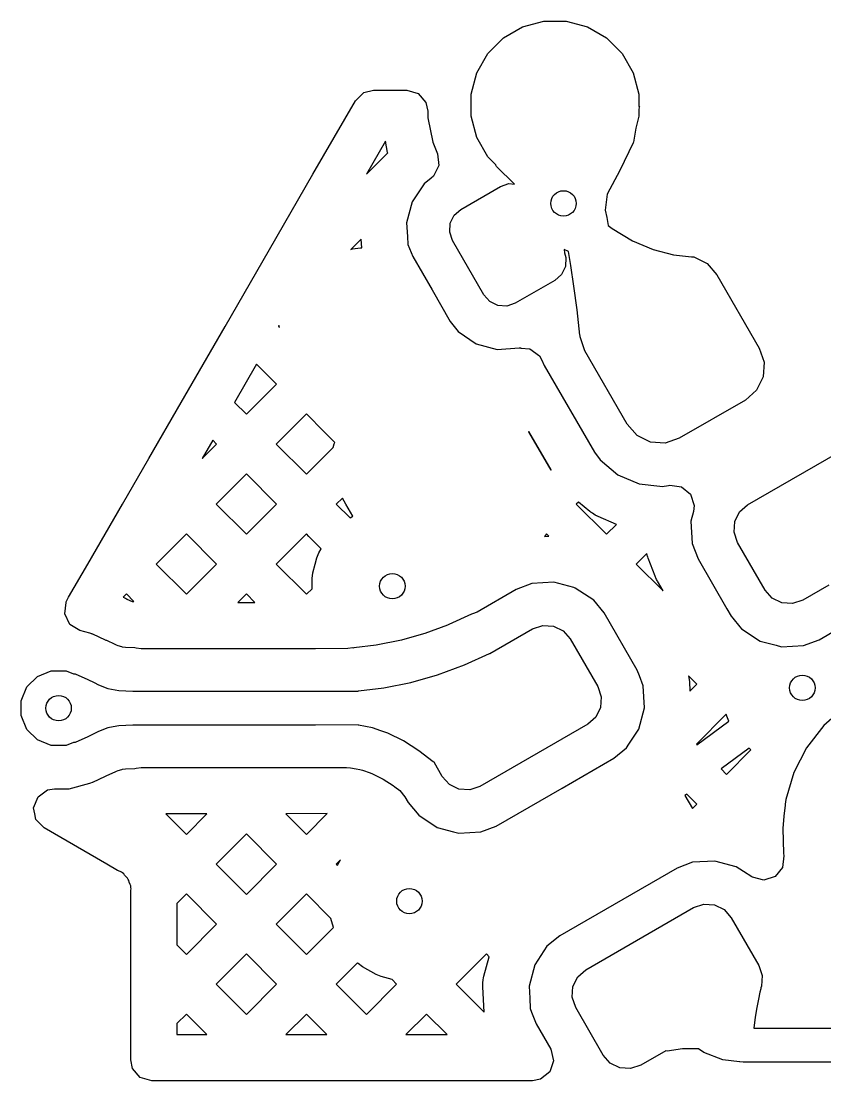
# Model space of a CAD drawing. Extents: x 121.6 to 197.9, y -113.4 to -69.2.
# Drawn here: x 134.05 to 138.79, y -104.2 to -97.94 of the extents above; entities that cross this region are included whole.
import ezdxf

# ---------------------------------------------------------------- set-up
doc = ezdxf.new("R2010")
doc.units = 0
doc.layers.add('BLACK', color=7, linetype='CONTINUOUS')

msp = doc.modelspace()

# ---------------------------------------------------------------- linework, layer by layer
at = {"layer": 'BLACK', "linetype": 'CONTINUOUS'}
for p, q in [((137.008658, -97.97806), (137.134737, -97.944278)), ((137.134737, -97.944278), (137.265263, -97.944278)), ((137.265263, -97.944278), (137.391342, -97.97806)), ((136.895619, -98.043323), (137.008658, -97.97806)), ((137.391342, -97.97806), (137.504381, -98.043323)), ((136.803323, -98.135619), (136.895619, -98.043323)), ((137.504381, -98.043323), (137.596677, -98.135619)), ((136.73806, -98.248658), (136.803323, -98.135619)), ((137.596677, -98.135619), (137.66194, -98.248658)), ((136.704278, -98.374737), (136.73806, -98.248658)), ((137.66194, -98.248658), (137.695722, -98.374737)), ((136.021838, -98.413728), (136.072405, -98.365513)), ((136.072405, -98.365513), (136.129225, -98.351729)), ((136.129225, -98.351729), (136.3255, -98.351729)), ((136.3255, -98.351729), (136.392539, -98.371414)), ((136.392539, -98.371414), (136.438294, -98.424218)), ((136.704278, -98.505263), (136.704278, -98.374737)), ((137.695722, -98.374737), (137.695722, -98.446557)), ((135.771308, -98.847658), (136.021838, -98.413728)), ((136.438294, -98.424218), (136.4495, -98.475729)), ((137.695722, -98.446557), (137.697841, -98.451696)), ((137.697675, -98.453643), (137.695722, -98.465103)), ((137.697841, -98.451696), (137.697675, -98.453643)), ((136.4495, -98.51392), (136.449499, -98.51392)), ((136.449499, -98.51392), (136.47834, -98.658907)), ((136.4495, -98.475729), (136.4495, -98.513918)), ((136.4495, -98.513918), (136.4495, -98.51392)), ((136.73806, -98.631342), (136.704278, -98.505263)), ((137.695722, -98.505263), (137.67692, -98.575433)), ((137.695722, -98.465103), (137.695722, -98.505263)), ((137.67692, -98.575433), (137.66273, -98.658703)), ((136.803323, -98.744381), (136.73806, -98.631342)), ((136.198845, -98.653142), (136.08654, -98.847658)), ((136.211896, -98.71875), (136.198845, -98.653142)), ((136.47834, -98.658907), (136.478343, -98.658917)), ((136.478343, -98.658917), (136.506529, -98.726964)), ((137.661726, -98.661838), (137.582458, -98.82548)), ((137.66273, -98.658703), (137.661726, -98.661838)), ((136.08696, -98.848077), (136.2127, -98.722336)), ((136.2127, -98.722336), (136.211896, -98.71875)), ((136.506529, -98.726964), (136.513998, -98.796433)), ((136.851699, -98.792757), (136.803323, -98.744381)), ((136.513998, -98.796433), (136.482723, -98.858912)), ((136.851372, -98.793574), (136.851699, -98.792757)), ((136.854892, -98.801808), (136.851372, -98.793574)), ((136.961045, -98.905576), (136.854892, -98.801808)), ((137.582283, -98.825826), (137.508636, -98.965825)), ((137.582458, -98.82548), (137.582283, -98.825826)), ((135.514809, -99.291928), (135.771308, -98.847658)), ((136.08654, -98.847658), (136.08696, -98.848077)), ((136.468804, -98.871742), (136.428392, -98.903645)), ((136.482723, -98.858912), (136.468804, -98.871742)), ((136.428392, -98.903645), (136.356544, -99.010375)), ((136.64476, -99.055372), (136.878586, -98.920372)), ((136.878586, -98.920372), (136.928465, -98.90344)), ((136.928465, -98.90344), (136.961045, -98.905576)), ((136.356543, -99.010376), (136.323247, -99.134643)), ((136.356544, -99.010375), (136.356543, -99.010376)), ((137.508636, -98.965825), (137.496557, -99.060229)), ((136.58186, -99.137345), (136.605157, -99.090102)), ((136.605157, -99.090102), (136.64476, -99.055372)), ((137.496557, -99.060229), (137.505274, -99.103495)), ((136.323247, -99.134643), (136.323247, -99.134649)), ((136.323247, -99.134649), (136.328776, -99.214782)), ((136.578414, -99.189907), (136.58186, -99.137345)), ((137.505274, -99.103495), (137.505246, -99.1035)), ((137.505246, -99.1035), (137.505291, -99.103585)), ((137.505291, -99.103585), (137.51447, -99.151083)), ((137.51447, -99.151083), (137.537984, -99.168853)), ((136.328776, -99.214782), (136.332103, -99.262999)), ((136.595346, -99.239785), (136.578414, -99.189907)), ((137.537984, -99.168853), (137.658303, -99.24014)), ((136.056241, -99.230934), (135.995247, -99.291928)), ((136.059835, -99.283029), (136.056241, -99.230934)), ((136.332103, -99.262999), (136.360115, -99.333351)), ((136.780346, -99.560215), (136.595346, -99.239785)), ((137.658303, -99.24014), (137.778622, -99.291786)), ((135.252635, -99.746027), (135.514809, -99.291928)), ((135.995247, -99.291928), (136.004316, -99.28885)), ((136.004316, -99.28885), (136.052286, -99.282535)), ((136.052286, -99.282535), (136.059835, -99.283029)), ((136.360115, -99.333351), (136.36012, -99.333361)), ((136.36012, -99.333361), (136.474288, -99.531107)), ((137.279264, -99.304455), (137.254089, -99.292341)), ((137.254089, -99.292341), (137.255292, -99.311696)), ((137.255292, -99.311696), (137.264932, -99.340093)), ((137.264932, -99.340093), (137.261486, -99.392655)), ((137.29359, -99.385929), (137.279264, -99.304455)), ((137.778622, -99.291786), (137.898941, -99.323793)), ((137.898941, -99.323793), (138.006047, -99.334801)), ((138.006047, -99.334801), (138.007085, -99.335362)), ((138.007085, -99.335362), (138.01926, -99.33616)), ((138.01926, -99.33616), (138.097997, -99.374989)), ((137.261486, -99.392655), (137.238189, -99.439898)), ((137.311806, -99.508052), (137.29359, -99.385929)), ((138.097997, -99.374989), (138.155881, -99.440994)), ((137.238189, -99.439898), (137.198586, -99.474628)), ((138.155881, -99.440994), (138.405881, -99.874006)), ((137.198586, -99.474628), (136.96476, -99.609628)), ((137.330022, -99.648696), (137.311806, -99.508052)), ((136.474288, -99.531107), (136.581698, -99.717146)), ((136.815076, -99.599817), (136.780346, -99.560215)), ((136.862319, -99.623114), (136.815076, -99.599817)), ((136.914881, -99.62656), (136.862319, -99.623114)), ((136.96476, -99.609628), (136.914881, -99.62656)), ((137.347207, -99.798849), (137.330022, -99.648696)), ((134.993298, -100.195211), (135.252635, -99.746027)), ((135.570648, -99.741209), (135.567866, -99.746027)), ((135.567866, -99.746027), (135.574553, -99.752714)), ((135.574553, -99.752714), (135.570648, -99.741209)), ((136.581698, -99.717146), (136.628621, -99.776583)), ((136.628621, -99.776583), (136.735348, -99.848428)), ((137.348601, -99.802333), (137.347207, -99.798849)), ((137.348239, -99.807862), (137.348601, -99.802333)), ((137.376459, -99.890994), (137.348239, -99.807862)), ((136.735348, -99.848428), (136.735347, -99.848428)), ((136.735347, -99.848428), (136.735349, -99.848429)), ((136.735349, -99.848429), (136.859621, -99.881728)), ((136.859621, -99.881728), (136.987973, -99.872871)), ((136.987973, -99.87287), (136.997581, -99.872208)), ((136.987973, -99.872871), (136.987973, -99.87287)), ((136.997581, -99.872208), (136.997792, -99.875279)), ((136.997792, -99.875279), (137.051472, -99.878582)), ((137.051472, -99.878582), (137.107819, -99.919894)), ((137.626459, -100.324006), (137.376459, -99.890994)), ((138.405881, -99.874006), (138.434101, -99.957138)), ((137.107819, -99.919894), (137.122696, -99.945023)), ((137.122696, -99.945023), (137.136774, -99.976848)), ((138.434101, -99.957138), (138.428359, -100.044741)), ((135.438974, -99.969273), (135.308529, -100.195211)), ((135.55663, -100.086928), (135.438974, -99.969273)), ((137.136774, -99.976848), (137.136778, -99.976856)), ((137.136778, -99.976856), (137.432261, -100.488644)), ((135.378438, -100.26512), (135.55663, -100.086928)), ((138.428359, -100.044741), (138.38953, -100.123478)), ((138.38953, -100.123478), (138.323526, -100.181362)), ((134.802303, -100.526024), (134.993298, -100.195211)), ((135.308529, -100.195211), (135.378438, -100.26512)), ((138.323526, -100.181362), (137.933814, -100.406362)), ((135.732699, -100.262997), (135.554507, -100.441189)), ((135.837861, -100.36816), (135.732699, -100.262997)), ((137.684343, -100.390011), (137.626459, -100.324006)), ((135.900399, -100.430698), (135.837861, -100.36816)), ((137.046408, -100.366329), (137.044577, -100.36816)), ((137.044577, -100.36816), (137.175022, -100.594098)), ((137.176854, -100.592266), (137.046408, -100.366329)), ((137.76308, -100.42884), (137.684343, -100.390011)), ((135.179638, -100.418457), (135.117534, -100.526024)), ((135.117534, -100.526024), (135.202369, -100.441189)), ((135.202369, -100.441189), (135.179638, -100.418457)), ((135.554507, -100.441189), (135.732698, -100.61938)), ((135.732698, -100.61938), (135.890082, -100.461996)), ((135.890082, -100.461996), (135.896171, -100.439273)), ((135.896171, -100.439273), (135.900399, -100.430698)), ((137.850683, -100.434582), (137.76308, -100.42884)), ((137.933814, -100.406362), (137.850683, -100.434582)), ((138.336864, -100.799568), (138.973392, -100.432068)), ((134.64675, -100.795449), (134.802303, -100.526024)), ((137.432261, -100.488644), (137.432261, -100.488645)), ((137.432261, -100.488645), (137.465849, -100.534646)), ((137.465849, -100.534646), (137.465851, -100.534648)), ((137.465851, -100.534648), (137.571285, -100.621701)), ((135.378438, -100.617258), (135.200247, -100.795449)), ((135.55663, -100.795449), (135.378438, -100.617258)), ((137.175022, -100.594098), (137.176854, -100.592266)), ((137.571285, -100.621701), (137.571286, -100.621701)), ((137.571286, -100.621701), (137.571287, -100.621702)), ((137.571287, -100.621702), (137.69698, -100.675527)), ((137.69698, -100.675527), (137.818246, -100.690026)), ((137.818246, -100.690026), (137.832746, -100.69176)), ((137.832746, -100.69176), (137.832746, -100.691759)), ((137.832746, -100.691759), (137.832747, -100.69176)), ((137.832747, -100.69176), (137.868982, -100.685666)), ((137.868982, -100.685666), (137.877451, -100.684243)), ((137.877451, -100.684243), (137.946827, -100.692538)), ((137.946827, -100.692538), (138.000705, -100.737023)), ((135.944847, -100.75937), (135.908767, -100.795449)), ((135.965677, -100.795449), (135.944847, -100.75937)), ((138.000705, -100.737023), (138.021979, -100.803575)), ((134.442217, -101.14971), (134.64675, -100.795449)), ((135.200247, -100.795449), (135.378438, -100.973641)), ((135.378438, -100.973641), (135.55663, -100.795449)), ((135.908767, -100.795449), (135.990207, -100.876889)), ((136.007074, -100.867151), (135.965677, -100.795449)), ((137.338078, -100.78318), (137.325809, -100.795449)), ((137.325809, -100.795449), (137.504001, -100.97364)), ((137.404999, -100.838434), (137.338078, -100.78318)), ((137.412026, -100.843826), (137.404999, -100.838434)), ((138.017789, -100.83862), (138.002255, -100.896588)), ((138.021979, -100.803575), (138.017789, -100.83862)), ((138.261151, -100.898239), (138.289194, -100.841373)), ((138.289194, -100.841373), (138.336864, -100.799568)), ((135.990207, -100.876889), (136.007074, -100.867151)), ((137.413481, -100.844862), (137.412026, -100.843826)), ((137.420869, -100.849735), (137.413481, -100.844862)), ((137.437539, -100.859895), (137.420869, -100.849735)), ((137.445261, -100.864231), (137.437539, -100.859895)), ((137.446848, -100.865049), (137.445261, -100.864231)), ((137.454847, -100.868817), (137.446848, -100.865049)), ((137.562658, -100.914984), (137.454847, -100.868817)), ((138.002255, -100.896588), (138.009103, -101.027233)), ((138.257004, -100.961507), (138.261151, -100.898239)), ((137.504001, -100.97364), (137.562658, -100.914984)), ((138.277385, -101.021547), (138.257004, -100.961507)), ((135.024178, -100.971518), (134.845986, -101.14971)), ((135.202369, -101.149709), (135.024178, -100.971518)), ((135.732699, -100.971519), (135.554507, -101.14971)), ((135.747603, -100.986423), (135.732699, -100.971519)), ((135.820234, -101.059054), (135.747603, -100.986423)), ((137.149884, -100.971662), (137.138557, -100.986423)), ((137.138557, -100.986423), (137.163346, -100.985124)), ((137.163346, -100.985124), (137.149884, -100.971662)), ((138.009103, -101.027233), (138.044193, -101.118647)), ((138.439885, -101.303005), (138.277385, -101.021547)), ((135.794077, -101.112811), (135.806465, -101.082905)), ((135.806465, -101.082905), (135.820234, -101.059054)), ((137.74272, -101.087059), (137.68007, -101.149709)), ((137.744303, -101.094504), (137.74272, -101.087059)), ((134.329416, -101.345087), (134.442217, -101.14971)), ((134.845986, -101.14971), (135.024177, -101.327901)), ((135.024177, -101.327901), (135.202368, -101.14971)), ((135.202368, -101.14971), (135.202369, -101.149709)), ((135.554507, -101.14971), (135.732698, -101.327901)), ((135.770225, -101.201828), (135.78419, -101.149709)), ((135.78419, -101.149709), (135.794077, -101.112811)), ((137.68007, -101.149709), (137.838178, -101.307818)), ((137.746703, -101.103951), (137.744303, -101.094504)), ((137.747261, -101.105834), (137.746703, -101.103951)), ((137.750387, -101.11504), (137.747261, -101.105834)), ((137.791248, -101.221489), (137.750387, -101.11504)), ((138.044193, -101.118647), (138.044196, -101.118652)), ((138.044196, -101.118652), (138.214785, -101.41412)), ((135.766, -101.233922), (135.770225, -101.201828)), ((135.766, -101.2946), (135.766, -101.233922)), ((137.062448, -101.263787), (136.971039, -101.298875)), ((137.062449, -101.263787), (137.062448, -101.263787)), ((137.193093, -101.256939), (137.062449, -101.263787)), ((137.193094, -101.256939), (137.193093, -101.256939)), ((137.310995, -101.288531), (137.193094, -101.256939)), ((137.793103, -101.22605), (137.791248, -101.221489)), ((137.793491, -101.226952), (137.793103, -101.22605)), ((137.795481, -101.231341), (137.793491, -101.226952)), ((137.800099, -101.241022), (137.795481, -101.231341)), ((137.802269, -101.245351), (137.800099, -101.241022)), ((137.802726, -101.24622), (137.802269, -101.245351)), ((137.805088, -101.250504), (137.802726, -101.24622)), ((137.838178, -101.307818), (137.805088, -101.250504)), ((138.816037, -101.273471), (138.661864, -101.362484)), ((134.669918, -101.325779), (134.650609, -101.345087)), ((134.714865, -101.370727), (134.669918, -101.325779)), ((135.378438, -101.325779), (135.327856, -101.376361)), ((135.428935, -101.376275), (135.378438, -101.325779)), ((135.732698, -101.327901), (135.766, -101.2946)), ((136.97103, -101.298879), (136.739826, -101.432365)), ((136.971039, -101.298875), (136.97103, -101.298879)), ((137.319463, -101.2908), (137.310995, -101.288531)), ((137.429182, -101.362052), (137.319463, -101.2908)), ((138.48169, -101.350675), (138.439885, -101.303005)), ((134.306041, -101.442335), (134.313929, -101.376361)), ((134.313929, -101.376361), (134.314336, -101.37296)), ((134.314336, -101.37296), (134.320932, -101.359782)), ((134.320932, -101.359782), (134.329416, -101.345087)), ((134.650609, -101.345087), (134.660293, -101.349443)), ((134.660293, -101.349443), (134.661248, -101.349878)), ((134.661248, -101.349878), (134.666281, -101.352193)), ((134.666281, -101.352193), (134.667155, -101.352599)), ((134.667155, -101.352599), (134.668414, -101.35319)), ((134.668414, -101.35319), (134.669225, -101.353574)), ((134.669225, -101.353574), (134.673068, -101.355412)), ((134.673068, -101.355412), (134.673762, -101.355747)), ((134.673762, -101.355747), (134.703534, -101.370214)), ((134.703534, -101.370214), (134.714865, -101.370727)), ((135.327856, -101.376361), (135.352818, -101.376353)), ((135.352818, -101.376353), (135.428935, -101.376275)), ((137.490803, -101.43815), (137.429182, -101.362052)), ((138.538556, -101.378718), (138.48169, -101.350675)), ((138.601824, -101.382865), (138.538556, -101.378718)), ((138.661864, -101.362484), (138.601824, -101.382865)), ((134.336569, -101.505183), (134.306041, -101.442335)), ((136.706659, -101.44558), (136.572869, -101.506466)), ((136.712421, -101.443614), (136.706659, -101.44558)), ((136.739826, -101.432365), (136.712303, -101.443268)), ((136.712303, -101.443268), (136.712421, -101.443614)), ((137.685806, -101.775904), (137.490803, -101.43815)), ((138.214785, -101.41412), (138.239197, -101.456402)), ((138.239197, -101.456402), (138.249614, -101.469266)), ((134.396229, -101.541548), (134.336569, -101.505183)), ((136.564567, -101.509885), (136.432303, -101.558835)), ((136.572869, -101.506466), (136.564567, -101.509885)), ((137.068136, -101.532068), (137.128176, -101.511687)), ((137.128176, -101.511687), (137.191444, -101.515834)), ((137.191444, -101.515834), (137.24831, -101.543877)), ((138.249614, -101.469266), (138.291238, -101.52067)), ((138.291238, -101.52067), (138.300818, -101.5325)), ((134.453529, -101.556902), (134.396229, -101.541548)), ((134.454634, -101.55736), (134.453529, -101.556902)), ((134.465339, -101.561228), (134.454634, -101.55736)), ((134.465524, -101.561285), (134.465339, -101.561228)), ((134.465526, -101.561286), (134.465524, -101.561285)), ((134.467638, -101.562182), (134.465526, -101.561286)), ((134.467901, -101.562295), (134.467638, -101.562182)), ((134.467935, -101.56231), (134.467901, -101.562295)), ((134.467984, -101.562331), (134.467935, -101.56231)), ((134.471754, -101.563988), (134.467984, -101.562331)), ((134.547761, -101.598172), (134.471754, -101.563988)), ((136.423268, -101.56179), (136.293071, -101.59891)), ((136.432303, -101.558835), (136.423268, -101.56179)), ((136.815313, -101.678035), (137.068136, -101.532068)), ((137.24831, -101.543877), (137.290115, -101.591547)), ((137.290115, -101.591547), (137.452615, -101.873005)), ((138.300818, -101.5325), (138.410537, -101.603752)), ((138.758965, -101.595675), (138.862897, -101.535668)), ((134.551646, -101.599959), (134.547761, -101.598172)), ((134.551897, -101.600077), (134.551646, -101.599959)), ((134.551939, -101.600097), (134.551897, -101.600077)), ((134.55196, -101.600107), (134.551939, -101.600097)), ((134.554834, -101.601481), (134.55196, -101.600107)), ((134.603122, -101.624946), (134.554834, -101.601481)), ((134.612305, -101.628958), (134.603122, -101.624946)), ((134.621447, -101.632518), (134.612305, -101.628958)), ((134.642719, -101.638679), (134.621447, -101.632518)), ((134.647521, -101.639615), (134.642719, -101.638679)), ((134.665641, -101.641779), (134.647521, -101.639615)), ((134.720373, -101.644254), (134.665641, -101.641779)), ((134.727052, -101.6459), (134.720373, -101.644254)), ((134.756712, -101.6495), (134.727052, -101.6459)), ((134.919999, -101.6495), (134.756712, -101.6495)), ((135.353011, -101.649353), (134.919999, -101.6495)), ((135.353095, -101.649353), (135.353011, -101.649353)), ((135.786107, -101.648913), (135.353095, -101.649353)), ((135.786191, -101.648913), (135.786107, -101.648913)), ((135.786662, -101.648912), (135.786191, -101.648913)), ((135.978205, -101.648587), (135.786662, -101.648912)), ((136.006747, -101.644505), (135.978205, -101.648587)), ((136.006823, -101.644883), (136.006747, -101.644505)), ((136.01193, -101.643855), (136.006823, -101.644883)), ((136.144763, -101.628562), (136.01193, -101.643855)), ((136.154912, -101.626965), (136.144763, -101.628562)), ((136.283405, -101.601251), (136.154912, -101.626965)), ((136.293071, -101.59891), (136.283405, -101.601251)), ((138.410537, -101.603752), (138.504623, -101.628962)), ((138.504623, -101.628962), (138.536905, -101.637612)), ((138.536905, -101.637612), (138.536906, -101.637612)), ((138.536906, -101.637612), (138.667551, -101.630765)), ((138.667551, -101.630765), (138.758965, -101.595675)), ((136.666167, -101.744721), (136.812489, -101.678132)), ((136.812489, -101.678132), (136.815313, -101.678035)), ((134.144997, -101.812919), (134.226105, -101.779323)), ((134.226105, -101.779323), (134.313895, -101.779323)), ((134.313895, -101.779323), (134.357377, -101.797333)), ((136.507321, -101.803509), (136.666167, -101.744721)), ((137.698694, -101.809479), (137.685806, -101.775904)), ((134.082919, -101.874997), (134.144997, -101.812919)), ((134.357377, -101.797333), (134.357821, -101.796894)), ((134.357821, -101.796894), (134.366776, -101.796931)), ((134.366776, -101.796931), (134.367039, -101.797044)), ((134.367039, -101.797044), (134.442944, -101.831182)), ((134.442944, -101.831182), (134.443195, -101.8313)), ((134.443195, -101.8313), (134.479181, -101.848787)), ((136.348474, -101.848797), (136.507321, -101.803509)), ((137.720897, -101.867318), (137.698694, -101.809479)), ((138.036453, -101.858231), (137.987701, -101.809479)), ((137.987701, -101.809479), (137.990164, -101.821061)), ((137.990164, -101.821061), (137.991817, -101.830688)), ((137.991817, -101.830688), (137.992073, -101.832636)), ((137.992073, -101.832636), (137.99296, -101.842303)), ((137.99296, -101.842303), (137.995919, -101.898765)), ((134.049323, -101.956105), (134.082919, -101.874997)), ((134.479181, -101.848787), (134.505275, -101.861468)), ((134.505275, -101.861468), (134.505279, -101.86147)), ((134.505279, -101.86147), (134.505282, -101.861471)), ((134.505282, -101.861471), (134.56042, -101.882944)), ((134.56042, -101.882944), (134.626113, -101.895753)), ((134.626113, -101.895753), (134.70883, -101.899494)), ((134.70883, -101.899494), (134.70991, -101.9)), ((134.70991, -101.9), (134.92, -101.9)), ((134.92, -101.9), (135.136632, -101.9)), ((135.136632, -101.9), (135.569898, -101.899706)), ((135.569898, -101.899706), (136.003163, -101.89912)), ((136.003163, -101.89912), (136.03832, -101.899048)), ((136.03832, -101.899048), (136.041152, -101.897679)), ((136.041152, -101.897679), (136.189628, -101.880585)), ((136.189628, -101.880585), (136.348474, -101.848797)), ((137.452615, -101.873005), (137.472996, -101.933045)), ((137.727744, -101.997963), (137.720897, -101.867318)), ((137.995919, -101.898765), (138.036453, -101.858231)), ((134.049323, -102.043895), (134.049323, -101.956105)), ((137.472996, -101.933045), (137.468849, -101.996313)), ((137.468849, -101.996313), (137.440806, -102.053179)), ((137.693883, -102.124331), (137.727744, -101.997963)), ((138.910851, -101.993391), (138.786816, -102.102957)), ((134.082919, -102.125003), (134.049323, -102.043895)), ((137.440806, -102.053179), (137.393136, -102.094984)), ((138.211024, -102.035798), (138.034331, -102.212491)), ((138.037393, -102.215553), (138.226085, -102.07618)), ((138.214077, -102.047189), (138.211024, -102.035798)), ((138.226085, -102.07618), (138.214077, -102.047189)), ((134.144997, -102.187081), (134.082919, -102.125003)), ((134.505275, -102.13853), (134.443203, -102.168694)), ((134.505279, -102.138528), (134.505275, -102.13853)), ((134.560421, -102.117054), (134.505279, -102.138528)), ((134.614669, -102.106477), (134.560421, -102.117054)), ((134.626113, -102.104246), (134.614669, -102.106477)), ((134.626114, -102.104245), (134.626113, -102.104246)), ((134.626119, -102.104245), (134.626114, -102.104245)), ((134.708829, -102.100505), (134.626119, -102.104245)), ((134.709974, -102.1), (134.708829, -102.100505)), ((134.92, -102.1), (134.709974, -102.1)), ((135.353401, -102.099852), (134.92, -102.1)), ((135.786801, -102.099412), (135.353401, -102.099852)), ((136.037834, -102.098988), (135.786801, -102.099412)), ((136.040438, -102.100713), (136.037834, -102.098988)), ((136.122478, -102.116704), (136.040438, -102.100713)), ((136.122481, -102.116705), (136.122478, -102.116704)), ((136.17189, -102.133626), (136.122481, -102.116705)), ((136.213974, -102.148039), (136.17189, -102.133626)), ((136.213979, -102.148041), (136.213974, -102.148039)), ((136.30547, -102.192873), (136.213979, -102.148041)), ((137.393136, -102.094984), (136.756608, -102.462484)), ((137.636632, -102.212491), (137.693883, -102.124331)), ((138.786816, -102.102957), (138.685154, -102.233549)), ((134.226105, -102.220677), (134.144997, -102.187081)), ((134.357475, -102.202625), (134.313895, -102.220677)), ((134.358103, -102.203217), (134.357475, -102.202625)), ((134.367054, -102.202948), (134.358103, -102.203217)), ((134.442888, -102.168841), (134.367054, -102.202948)), ((134.443203, -102.168694), (134.442888, -102.168841)), ((136.305485, -102.192881), (136.30547, -102.192873)), ((136.396967, -102.251208), (136.305485, -102.192881)), ((137.622631, -102.23405), (137.636632, -102.212491)), ((138.034331, -102.212491), (138.037393, -102.215553)), ((134.313895, -102.220677), (134.226105, -102.220677)), ((136.481323, -102.317438), (136.396967, -102.251208)), ((137.546533, -102.295672), (137.622631, -102.23405)), ((138.34595, -102.236287), (138.180404, -102.358564)), ((138.212522, -102.390682), (138.356434, -102.246771)), ((138.356434, -102.246771), (138.34595, -102.236287)), ((138.685152, -102.233551), (138.609366, -102.380662)), ((138.685154, -102.233549), (138.685152, -102.233551)), ((136.486479, -102.319608), (136.481323, -102.317438)), ((136.534629, -102.403005), (136.486479, -102.319608)), ((137.241429, -102.471824), (137.546533, -102.295672)), ((134.471855, -102.435965), (134.547689, -102.401858)), ((134.547689, -102.401858), (134.550935, -102.400371)), ((134.550935, -102.400371), (134.55125, -102.400224)), ((134.55125, -102.400224), (134.554876, -102.398497)), ((134.554876, -102.398497), (134.603128, -102.375048)), ((134.603128, -102.375048), (134.612305, -102.371038)), ((134.612305, -102.371038), (134.621444, -102.367479)), ((134.621444, -102.367479), (134.642705, -102.361321)), ((134.642705, -102.361321), (134.647518, -102.360382)), ((134.647518, -102.360382), (134.665635, -102.358218)), ((134.665635, -102.358218), (134.72037, -102.355744)), ((134.72037, -102.355744), (134.728778, -102.353772)), ((134.728778, -102.353772), (134.75708, -102.3505)), ((134.75708, -102.3505), (135.136744, -102.3505)), ((135.136744, -102.3505), (135.136786, -102.3505)), ((135.136786, -102.3505), (135.570355, -102.350206)), ((135.570355, -102.350206), (135.970032, -102.349664)), ((135.970032, -102.349664), (135.99392, -102.351954)), ((135.99392, -102.351954), (136.02577, -102.358161)), ((136.02577, -102.358161), (136.047949, -102.362484)), ((136.047949, -102.362484), (136.064403, -102.366883)), ((136.064403, -102.366883), (136.108605, -102.382022)), ((136.108605, -102.382022), (136.122988, -102.387981)), ((136.122988, -102.387981), (136.173954, -102.412954)), ((136.576434, -102.450675), (136.534629, -102.403005)), ((138.180404, -102.358564), (138.212522, -102.390682)), ((138.609366, -102.380662), (138.562052, -102.539257)), ((134.332601, -102.4755), (134.453536, -102.443095)), ((134.453536, -102.443095), (134.453541, -102.443091)), ((134.453541, -102.443091), (134.461052, -102.439982)), ((134.461052, -102.439982), (134.461252, -102.440466)), ((134.461252, -102.440466), (134.469312, -102.43682)), ((134.469312, -102.43682), (134.471848, -102.435966)), ((134.471848, -102.435966), (134.471855, -102.435965)), ((136.173954, -102.412954), (136.186057, -102.419749)), ((136.186057, -102.419749), (136.24392, -102.456642)), ((136.24392, -102.456642), (136.25383, -102.463666)), ((136.25383, -102.463666), (136.283592, -102.487033)), ((136.6333, -102.478718), (136.576434, -102.450675)), ((136.756608, -102.462484), (136.696568, -102.482865)), ((134.122542, -102.587713), (134.14851, -102.522848)), ((134.14851, -102.522848), (134.205424, -102.48232)), ((134.205424, -102.48232), (134.245981, -102.4755)), ((134.245981, -102.4755), (134.332599, -102.4755)), ((134.332599, -102.4755), (134.332601, -102.4755)), ((136.283592, -102.487033), (136.314404, -102.522564)), ((136.314404, -102.522564), (136.333938, -102.556398)), ((136.696568, -102.482865), (136.6333, -102.478718)), ((136.853709, -102.695675), (137.241429, -102.471824)), ((137.977866, -102.508164), (137.967098, -102.516117)), ((137.967098, -102.516117), (138.011018, -102.592187)), ((138.036453, -102.566751), (137.977866, -102.508164)), ((134.129372, -102.623151), (134.122542, -102.587713)), ((136.333938, -102.556398), (136.333946, -102.55641)), ((136.333946, -102.55641), (136.395558, -102.632497)), ((138.011018, -102.592187), (138.036453, -102.566751)), ((138.556798, -102.588951), (138.551669, -102.637995)), ((138.556814, -102.588913), (138.556798, -102.588951)), ((138.558304, -102.574642), (138.556814, -102.588913)), ((138.558322, -102.574533), (138.558304, -102.574642)), ((138.559005, -102.568004), (138.558322, -102.574533)), ((138.559077, -102.567583), (138.559005, -102.568004)), ((138.562052, -102.539257), (138.559077, -102.567583)), ((134.129439, -102.6235), (134.129372, -102.623151)), ((134.135765, -102.65632), (134.129439, -102.6235)), ((134.183981, -102.706887), (134.135765, -102.65632)), ((135.13692, -102.6235), (134.902735, -102.6235)), ((134.902735, -102.6235), (135.024178, -102.744943)), ((135.024178, -102.744943), (135.145627, -102.623494)), ((135.145627, -102.623494), (135.13692, -102.6235)), ((135.854822, -102.62282), (135.610907, -102.623151)), ((135.610907, -102.623151), (135.732699, -102.744943)), ((135.732699, -102.744943), (135.854822, -102.62282)), ((136.395558, -102.632497), (136.395561, -102.632499)), ((136.395561, -102.632499), (136.395562, -102.6325)), ((136.395562, -102.6325), (136.505281, -102.703752)), ((138.551669, -102.637995), (138.544118, -102.710206)), ((134.554857, -102.921012), (134.183981, -102.706887)), ((136.505281, -102.703752), (136.600057, -102.729147)), ((136.762295, -102.730765), (136.853709, -102.695675)), ((138.544118, -102.710206), (138.544118, -102.710209)), ((138.544118, -102.710209), (138.544118, -102.710211)), ((138.544118, -102.710211), (138.548793, -102.855337)), ((135.378438, -102.742821), (135.200247, -102.921012)), ((135.55663, -102.921012), (135.378438, -102.742821)), ((136.600057, -102.729147), (136.631649, -102.737612)), ((136.631649, -102.737612), (136.63165, -102.737612)), ((136.63165, -102.737612), (136.762295, -102.730765)), ((135.934035, -102.895745), (135.908768, -102.921012)), ((135.915538, -102.927783), (135.934035, -102.895745)), ((138.143093, -102.902387), (138.012449, -102.909235)), ((138.143094, -102.902387), (138.143093, -102.902387)), ((138.269461, -102.936247), (138.143094, -102.902387)), ((138.551524, -102.8714), (138.543352, -102.94079)), ((138.548793, -102.855337), (138.548794, -102.85534)), ((138.548794, -102.85534), (138.551524, -102.8714)), ((134.618583, -102.957804), (134.554857, -102.921012)), ((134.633126, -102.964976), (134.618583, -102.957804)), ((134.641088, -102.968274), (134.633126, -102.964976)), ((134.64806, -102.972932), (134.641088, -102.968274)), ((135.200247, -102.921012), (135.378438, -103.099204)), ((135.378438, -103.099204), (135.55663, -102.921012)), ((135.908768, -102.921012), (135.915538, -102.927783)), ((137.92103, -102.944327), (137.228211, -103.344327)), ((137.921039, -102.944323), (137.92103, -102.944327)), ((138.012448, -102.909235), (137.921039, -102.944323)), ((138.012449, -102.909235), (138.012448, -102.909235)), ((138.269462, -102.936247), (138.269461, -102.936247)), ((138.269463, -102.936248), (138.269462, -102.936247)), ((138.312967, -102.9645), (138.269463, -102.936248)), ((138.361743, -102.996175), (138.312967, -102.9645)), ((138.543352, -102.94079), (138.498962, -102.994746)), ((134.654368, -102.978465), (134.64806, -102.972932)), ((134.65437, -102.978466), (134.654368, -102.978465)), ((134.654371, -102.978467), (134.65437, -102.978466)), ((134.654374, -102.97847), (134.654371, -102.978467)), ((134.659614, -102.985299), (134.654374, -102.97847)), ((134.670307, -102.997492), (134.659614, -102.985299)), ((134.676393, -103.003578), (134.670307, -102.997492)), ((134.681051, -103.010549), (134.676393, -103.003578)), ((134.684761, -103.018072), (134.681051, -103.010549)), ((134.684763, -103.018075), (134.684761, -103.018072)), ((134.686994, -103.026401), (134.684763, -103.018075)), ((134.692203, -103.041747), (134.686994, -103.026401)), ((138.364927, -102.998174), (138.361743, -102.996175)), ((138.432447, -103.016138), (138.364927, -102.998174)), ((138.498962, -102.994746), (138.432447, -103.016138)), ((134.6955, -103.049706), (134.692203, -103.041747)), ((134.6955, -103.04971), (134.6955, -103.049706)), ((134.697136, -103.057934), (134.6955, -103.04971)), ((134.6955, -103.091023), (134.696561, -103.074838)), ((134.6955, -103.15276), (134.6955, -103.091023)), ((134.696561, -103.074838), (134.697685, -103.066301)), ((134.697683, -103.066295), (134.697136, -103.057934)), ((134.697685, -103.066301), (134.697683, -103.066295)), ((134.6955, -103.629533), (134.6955, -103.15276)), ((135.024178, -103.097081), (134.9685, -103.15276)), ((134.9685, -103.15276), (134.9685, -103.397786)), ((135.202369, -103.275273), (135.024178, -103.097081)), ((135.732699, -103.097081), (135.554507, -103.275273)), ((135.877647, -103.242029), (135.732699, -103.097081)), ((137.381608, -103.545016), (138.018136, -103.177516)), ((138.018136, -103.177516), (138.078176, -103.157135)), ((138.078176, -103.157135), (138.141444, -103.161282)), ((138.141444, -103.161282), (138.19831, -103.189325)), ((138.19831, -103.189325), (138.240115, -103.236995)), ((135.024178, -103.453464), (135.202369, -103.275273)), ((135.554507, -103.275273), (135.732698, -103.453464)), ((135.891697, -103.294465), (135.877647, -103.242029)), ((138.240115, -103.236995), (138.402615, -103.518453)), ((135.732698, -103.453464), (135.891697, -103.294465)), ((137.228206, -103.344331), (137.152111, -103.405951)), ((137.228211, -103.344327), (137.228206, -103.344331)), ((134.9685, -103.397786), (135.024178, -103.453464)), ((137.152111, -103.405951), (137.080862, -103.515666)), ((135.378438, -103.451342), (135.200247, -103.629533)), ((135.55663, -103.629533), (135.378438, -103.451342)), ((136.795481, -103.451342), (136.617289, -103.629533)), ((136.780522, -103.581753), (136.811242, -103.467103)), ((136.811242, -103.467103), (136.795481, -103.451342)), ((136.034794, -103.503507), (135.908767, -103.629533)), ((136.038226, -103.506939), (136.034794, -103.503507)), ((136.063907, -103.526645), (136.038226, -103.506939)), ((136.143717, -103.572723), (136.063907, -103.526645)), ((137.080862, -103.515666), (137.046999, -103.642037)), ((138.402615, -103.518453), (138.422996, -103.578493)), ((136.173623, -103.585111), (136.143717, -103.572723)), ((136.237969, -103.602352), (136.173623, -103.585111)), ((136.776618, -103.602816), (136.778015, -103.593186)), ((136.778015, -103.593186), (136.778373, -103.591254)), ((136.778373, -103.591254), (136.780522, -103.581753)), ((137.305895, -103.643687), (137.333938, -103.586821)), ((137.333938, -103.586821), (137.381608, -103.545016)), ((138.422996, -103.578493), (138.418849, -103.641761)), ((134.6955, -103.861281), (134.6955, -103.629533)), ((135.200247, -103.629533), (135.378438, -103.807725)), ((135.378438, -103.807725), (135.55663, -103.629533)), ((135.908767, -103.629533), (136.086959, -103.807725)), ((136.086959, -103.807725), (136.265151, -103.629534)), ((136.26515, -103.629533), (136.237969, -103.602352)), ((136.265151, -103.629534), (136.26515, -103.629533)), ((136.617289, -103.629533), (136.781581, -103.793825)), ((136.773684, -103.63589), (136.773735, -103.633926)), ((136.773812, -103.645599), (136.773684, -103.63589)), ((136.773735, -103.633926), (136.774372, -103.624182)), ((136.781581, -103.793825), (136.773812, -103.645599)), ((136.774372, -103.624182), (136.776618, -103.602816)), ((137.046999, -103.642037), (137.050677, -103.712196)), ((137.301748, -103.706955), (137.305895, -103.643687)), ((138.414937, -103.65649), (138.409684, -103.676269)), ((138.418849, -103.641761), (138.414297, -103.650989)), ((138.414297, -103.650989), (138.415329, -103.653467)), ((138.415329, -103.653467), (138.414937, -103.65649)), ((137.050677, -103.712196), (137.053847, -103.772682)), ((137.322129, -103.766995), (137.301748, -103.706955)), ((138.400526, -103.718325), (138.39136, -103.767987)), ((138.409684, -103.676269), (138.400526, -103.718325)), ((137.053847, -103.772682), (137.061963, -103.793825)), ((137.484629, -104.048453), (137.322129, -103.766995)), ((138.39136, -103.767987), (138.382199, -103.825203)), ((135.024178, -103.805602), (134.9685, -103.861281)), ((135.145576, -103.927), (135.024178, -103.805602)), ((135.732699, -103.805602), (135.611302, -103.927)), ((135.854097, -103.927), (135.732699, -103.805602)), ((136.44122, -103.805602), (136.319823, -103.927)), ((136.562618, -103.927), (136.44122, -103.805602)), ((137.061963, -103.793825), (137.088937, -103.864095)), ((138.382199, -103.825203), (138.373037, -103.89)), ((134.6955, -104.076), (134.6955, -103.861281)), ((134.9685, -103.861281), (134.9685, -103.927)), ((137.088937, -103.864095), (137.08894, -103.8641)), ((137.08894, -103.8641), (137.175485, -104.014)), ((138.373037, -103.89), (138.886884, -103.89)), ((134.9685, -103.927), (135.145576, -103.927)), ((135.611302, -103.927), (135.854097, -103.927)), ((136.319823, -103.927), (136.562618, -103.927)), ((137.175485, -104.014), (137.191958, -104.0819)), ((137.854424, -104.022589), (137.706608, -104.107932)), ((137.861646, -104.024492), (137.854424, -104.022589)), ((137.952903, -104.01209), (137.861646, -104.024492)), ((137.952919, -104.012089), (137.952903, -104.01209)), ((137.95292, -104.012089), (137.952919, -104.012089)), ((138.047411, -104.011394), (137.95292, -104.012089)), ((138.077647, -104.032379), (138.047411, -104.011394)), ((138.190509, -104.07538), (138.077647, -104.032379)), ((134.706706, -104.127511), (134.6955, -104.076)), ((137.191958, -104.0819), (137.169105, -104.147927)), ((137.526434, -104.096123), (137.484629, -104.048453)), ((138.289321, -104.087429), (138.190509, -104.07538)), ((138.290888, -104.088079), (138.289321, -104.087429)), ((138.310391, -104.089999), (138.290888, -104.088079)), ((138.310396, -104.09), (138.310391, -104.089999)), ((138.310397, -104.09), (138.310396, -104.089999)), ((138.310396, -104.089999), (138.310396, -104.09)), ((138.886883, -104.09), (138.310397, -104.09)), ((134.752461, -104.180315), (134.706706, -104.127511)), ((137.169105, -104.147927), (137.114184, -104.191118)), ((137.5833, -104.124166), (137.526434, -104.096123)), ((137.646568, -104.128313), (137.5833, -104.124166)), ((137.706608, -104.107932), (137.646568, -104.128313)), ((134.8195, -104.2), (134.752461, -104.180315)), ((137.068098, -104.2), (134.8195, -104.2)), ((137.114184, -104.191118), (137.068098, -104.2))]:
    msp.add_line(p, q, dxfattribs=at)
at = {"layer": 'BLACK'}
for centre in [(137.25, -99.02), (136.24, -101.28), (138.66, -101.88), (134.27, -102), (136.340812, -103.139188)]:
    msp.add_circle(centre, 0.075, dxfattribs=at)

doc.saveas('drawing.dxf')
